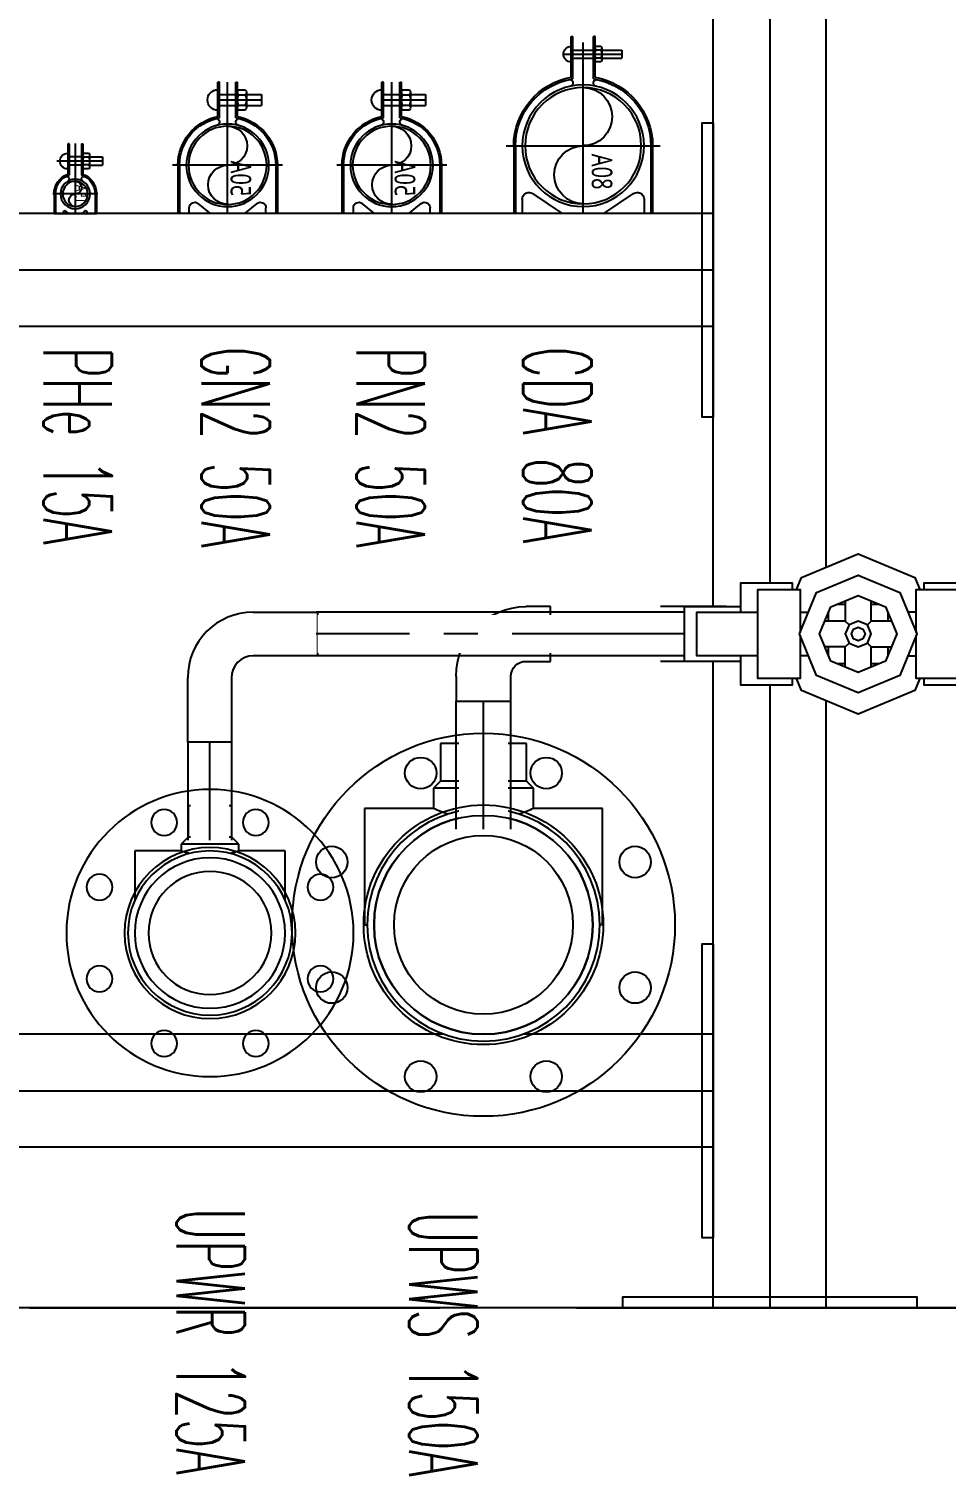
# Model space of a CAD drawing. Extents: x -3080 to 28500, y -1326 to 31609.
# Drawn here: x 14045 to 14112, y 26308.6 to 26414.3 of the extents above; entities that cross this region are included whole.
import ezdxf
from ezdxf.enums import TextEntityAlignment as Align
from ezdxf.xclip import XClip

# ---------------------------------------------------------------- set-up
doc = ezdxf.new("R2010")
doc.units = 0
doc.header["$LTSCALE"] = 100
doc.header["$XCLIPFRAME"] = 2
for name, pattern in [('188K-SM-07-F10-MECH-CR PIPE-Y2257103$0$18P6-SM-08-FNN-120-A(X)-20211124$0$CENTER', [2, 1.25, -0.25, 0.25, -0.25]), ('188K-SM-07-F10-MECH-CR PIPE-Y2257103$0$AP7P1-SM-08-FNN-120-A(12.5)-SMP$0$18P6-SM-08-FNN-120-A(X)-20211124$0$F18P1-SM-08-FNN-160-A(6)-HPM-F30-20181031-JEN$0$phl_thick', [0]), ('188K-SM-07-F10-MECH-CR PIPE-Y2257103$0$CENTER', [2, 1.25, -0.25, 0.25, -0.25]), ('188K-SM-07-F10-MECH-CR PIPE-Y2257103$0$X-S-FAB_SL ALL$0$HIDDEN', [0.4, 0.3, -0.1])]:
    doc.linetypes.add(name, pattern=pattern)
for name, color, linetype in [('0-xref', 8, 'Continuous'), ('188K-SM-07-F10-MECH-CR PIPE-Y2257103$0$0-AP7P1-SM-08-BG_CDA', 6, 'Continuous'), ('188K-SM-07-F10-MECH-CR PIPE-Y2257103$0$0-BG', 6, 'Continuous'), ('188K-SM-07-F10-MECH-CR PIPE-Y2257103$0$18P6-SM-08-FNN-120-A(X)-20211124$0$0-和淞-G-BG_PN2', 116, 'Continuous'), ('188K-SM-07-F10-MECH-CR PIPE-Y2257103$0$18P6-SM-08-FNN-120-A(X)-20211124$0$GT_10', 7, 'Continuous'), ('188K-SM-07-F10-MECH-CR PIPE-Y2257103$0$18P6-SM-08-FNN-120-A(X)-20211124$0$UPW_PP-HP', 2, 'Continuous'), ('188K-SM-07-F10-MECH-CR PIPE-Y2257103$0$18P6-SM-08-FNN-120-A(X)-20211124$0$UPW_PVDF', 7, 'Continuous'), ('188K-SM-07-F10-MECH-CR PIPE-Y2257103$0$18P6-SM-08-FNN-120-A(X)-20211124$0$遮蔽', 1, 'Continuous'), ('188K-SM-07-F10-MECH-CR PIPE-Y2257103$0$AP7P1-SM-08-FNN-120-A(12.5)-SMP$0$18P6-SM-08-FNN-120-A(X)-20211124$0$0-和淞-G-BG_GN2', 5, 'Continuous'), ('188K-SM-07-F10-MECH-CR PIPE-Y2257103$0$AP7P1-SM-08-FNN-120-A(12.5)-SMP$0$18P6-SM-08-FNN-120-A(X)-20211124$0$UPW_PP-HP', 2, 'Continuous'), ('188K-SM-07-F10-MECH-CR PIPE-Y2257103$0$AP7P1-SM-08-FNN-120-A(12.5)-SMP$0$18P6-SM-08-FNN-120-A(X)-20211124$0$UPW_PVDF', 7, 'Continuous'), ('188K-SM-07-F10-MECH-CR PIPE-Y2257103$0$H-TXT', 7, 'Continuous'), ('188K-SM-07-F10-MECH-CR PIPE-Y2257103$0$SH-LINE-130', 2, 'Continuous'), ('188K-SM-07-F10-MECH-CR PIPE-Y2257103$0$X-S-FAB_SL ALL$0$HID', 5, '188K-SM-07-F10-MECH-CR PIPE-Y2257103$0$X-S-FAB_SL ALL$0$HIDDEN')]:
    doc.layers.add(name, color=color, linetype=linetype)
doc.layers.add('188K-SM-07-F10-MECH-CR PIPE-Y2257103$0$18P6-SM-08-FNN-120-A(X)-20211124$0$WIPEOUT', color=8, linetype='Continuous', lineweight=0)
doc.styles.add('188K-SM-07-F10-MECH-CR PIPE-Y2257103$0$18P6-SM-08-FNN-120-A(X)-20211124$0$Standard', font='simplex.shx', dxfattribs={"width": 0.8, "bigfont": 'chineset.shx'})
doc.styles.add('188K-SM-07-F10-MECH-CR PIPE-Y2257103$0$AP6A-SM-08-FNN-300-A(18)-BAY$0$15P6-SM-08-FNN-100-A(D)-UIS-TCM$0$SM-08-FNN-300-0_WWT(8)$0$SIMPLEX', font='SIMPLEX.shx', dxfattribs={"width": 0.7})
doc.styles.add('188K-SM-07-F10-MECH-CR PIPE-Y2257103$0$Standard', font='', dxfattribs={"width": 0.8})
doc.styles.get('188K-SM-07-F10-MECH-CR PIPE-Y2257103$0$Standard').set_extended_font_data('Microsoft JhengHei')

# ---------------------------------------------------------------- blocks, each defined once
blk = doc.blocks.new('188K-SM-07-F10-MECH-CR PIPE-Y2257103$0$X-S-FAB_SL ALL')
at = {"layer": '188K-SM-07-F10-MECH-CR PIPE-Y2257103$0$X-S-FAB_SL ALL$0$HID'}
blk.add_line((-2628.521, -73013.977), (19076.479, -73013.977), dxfattribs=at)
blk = doc.blocks.new('*U1594')
blk.add_wipeout([(58.8, 12.1), (55, 24), (55, 60), (21, 60), (21, 65), (16, 70), (16, 93), (-16, 93), (-16, 70), (-21, 65), (-21, 60), (-55, 60), (-55, 24), (-58.8, 12.1), (-60, -0.4), (-58.6, -12.8), (-54.7, -24.6), (-48.4, -35.4), (-40, -44.7), (-29.9, -52), (-18.5, -57.1), (-6.2, -59.7), (6.2, -59.7), (18.5, -57.1), (29.9, -52), (40, -44.7), (48.4, -35.4), (54.7, -24.6), (58.6, -12.8), (60, -0.4)]).dxf.layer = '188K-SM-07-F10-MECH-CR PIPE-Y2257103$0$18P6-SM-08-FNN-120-A(X)-20211124$0$遮蔽'
at = {"color": 0}
for p, q in [((-16, 70), (-16, 93)), ((-16, 93), (16, 93)), ((16, 93), (16, 70)), ((-21, 65), (-16, 70)), ((-21, 65), (21, 65)), ((-21, 60), (-21, 65)), ((-16, 70), (16, 70)), ((16, 70), (21, 65)), ((21, 65), (21, 60)), ((-55, 24), (-55, 60)), ((-55, 60), (-21, 60)), ((21, 60), (55, 60)), ((55, 60), (55, 24))]:
    blk.add_line(p, q, dxfattribs=at)
for radius in [60, 55]:
    blk.add_circle((0, 0), radius, dxfattribs=at)
for start, end in [(249.5127, 255.5521), (284.4479, 290.4873)]:
    blk.add_arc((0, 116.2), 60, start, end, dxfattribs=at)
blk = doc.blocks.new('*U229')
blk.add_wipeout([(79, -16), (32, -16), (24, -18.1), (18.2, -24), (16, -32), (16, -79), (-16, -79), (-16, -32), (-13.6, -17), (-6.8, -3.8), (3.7, 6.8), (17.1, 13.6), (32, 16), (79, 16)]).dxf.layer = '188K-SM-07-F10-MECH-CR PIPE-Y2257103$0$18P6-SM-08-FNN-120-A(X)-20211124$0$遮蔽'
at = {"color": 0}
for p, q in [((32, 16), (79, 16)), ((79, 16), (79, -16)), ((79, -16), (32, -16)), ((-16, -79), (-16, -32)), ((16, -32), (16, -79)), ((16, -79), (-16, -79))]:
    blk.add_line(p, q, dxfattribs=at)
blk.add_arc((32, -32), 48, 90, 180, dxfattribs=at)
blk.add_arc((32, -32), 16, 90, 180)
blk = doc.blocks.new('*U230')
blk.add_wipeout([(79, 16), (0, 16), (-6.1, 14.8), (-11.3, 11.3), (-14.8, 6.1), (-16, 0), (-14.8, -6.1), (-11.3, -11.3), (-6.1, -14.8), (0, -16), (79, -16)]).dxf.layer = '188K-SM-07-F10-MECH-CR PIPE-Y2257103$0$18P6-SM-08-FNN-120-A(X)-20211124$0$遮蔽'
at = {"color": 0}
for p, q in [((0, 16), (79, 16)), ((79, 16), (79, -16)), ((79, -16), (0, -16))]:
    blk.add_line(p, q, dxfattribs=at)
blk.add_arc((0, 0), 16, 90, 270, dxfattribs=at)
blk = doc.blocks.new('*U255')
at = {"color": 0}
for p, q in [((139, 16), (210.6, 16)), ((139, -16), (210.6, -16))]:
    blk.add_line(p, q, dxfattribs=at)
at = {"layer": 'DefPoints', "style": '188K-SM-07-F10-MECH-CR PIPE-Y2257103$0$18P6-SM-08-FNN-120-A(X)-20211124$0$Standard', "width": 0.6}
blk.add_attdef('SIZE', (3.4, 3), '', height=7.2, dxfattribs=at)
at = {"linetype": 'ByBlock', "lineweight": -2}
blk.add_wipeout([(209.6, 14), (140, 14), (140, -14), (209.6, -14)], dxfattribs=at).dxf.layer = '188K-SM-07-F10-MECH-CR PIPE-Y2257103$0$18P6-SM-08-FNN-120-A(X)-20211124$0$WIPEOUT'
at = {"color": 4, "linetype": '188K-SM-07-F10-MECH-CR PIPE-Y2257103$0$18P6-SM-08-FNN-120-A(X)-20211124$0$CENTER'}
blk.add_line((139, 0), (210.6, 0), dxfattribs=at)
blk = doc.blocks.new('*U1593')
blk.add_wipeout([(-79.9, -29.1), (-83.7, -14.8), (-85, 0), (-87, 0), (-87, 85), (-36.5, 85), (-36.5, 100), (-31.5, 105), (-31.5, 132.5), (31.5, 132.5), (31.5, 105), (36.5, 100), (36.5, 85), (87, 85), (87, 0), (85, 0), (83.7, -14.8), (79.9, -29.1), (73.6, -42.5), (65.1, -54.6), (54.6, -65.1), (42.5, -73.6), (29.1, -79.9), (14.8, -83.7), (0, -85), (-14.8, -83.7), (-29.1, -79.9), (-42.5, -73.6), (-54.6, -65.1), (-65.1, -54.6), (-73.6, -42.5)]).dxf.layer = '188K-SM-07-F10-MECH-CR PIPE-Y2257103$0$18P6-SM-08-FNN-120-A(X)-20211124$0$遮蔽'
at = {"color": 0}
for p, q in [((-31.5, 132.5), (31.5, 132.5)), ((-31.5, 105), (-31.5, 132.5)), ((31.5, 132.5), (31.5, 105)), ((-36.5, 100), (-31.5, 105)), ((-36.5, 85), (-36.5, 100)), ((-36.5, 100), (36.5, 100)), ((-31.5, 105), (31.5, 105)), ((31.5, 105), (36.5, 100)), ((36.5, 100), (36.5, 85)), ((-87, 85), (-36.5, 85)), ((-87, 0), (-87, 85)), ((36.5, 85), (87, 85)), ((87, 85), (87, 0)), ((-87, 0), (-85, 0)), ((87, 0), (85, 0))]:
    blk.add_line(p, q, dxfattribs=at)
for radius in [85, 80]:
    blk.add_circle((0, 0), radius, dxfattribs=at)
for start, end in [(244.5698, 252.0925), (287.9075, 295.4302)]:
    blk.add_arc((0, 161.8), 85, start, end, dxfattribs=at)
blk = doc.blocks.new('*U256')
at = {"color": 0}
for p, q in [((142.5, 20), (236.1, 20)), ((142.5, -20), (236.1, -20))]:
    blk.add_line(p, q, dxfattribs=at)
at = {"layer": 'DefPoints', "style": '188K-SM-07-F10-MECH-CR PIPE-Y2257103$0$18P6-SM-08-FNN-120-A(X)-20211124$0$Standard', "width": 0.6}
blk.add_attdef('SIZE', (3.6, 3), '', height=9.6, dxfattribs=at)
at = {"linetype": 'ByBlock', "lineweight": -2}
blk.add_wipeout([(235.1, 18), (143.5, 18), (143.5, -18), (235.1, -18)], dxfattribs=at).dxf.layer = '188K-SM-07-F10-MECH-CR PIPE-Y2257103$0$18P6-SM-08-FNN-120-A(X)-20211124$0$WIPEOUT'
at = {"color": 4, "linetype": '188K-SM-07-F10-MECH-CR PIPE-Y2257103$0$18P6-SM-08-FNN-120-A(X)-20211124$0$CENTER'}
blk.add_line((142.5, 0), (236.1, 0), dxfattribs=at)
blk = doc.blocks.new('*U254')
at = {"color": 0}
for p, q in [((203.9, 20), (251.9, 20)), ((203.9, -20), (251.9, -20))]:
    blk.add_line(p, q, dxfattribs=at)
at = {"layer": 'DefPoints', "style": '188K-SM-07-F10-MECH-CR PIPE-Y2257103$0$18P6-SM-08-FNN-120-A(X)-20211124$0$Standard', "width": 0.6}
blk.add_attdef('SIZE', (3.6, 3), '', height=9.6, dxfattribs=at)
at = {"linetype": 'ByBlock', "lineweight": -2}
blk.add_wipeout([(250.9, 18), (204.9, 18), (204.9, -18), (250.9, -18)], dxfattribs=at).dxf.layer = '188K-SM-07-F10-MECH-CR PIPE-Y2257103$0$18P6-SM-08-FNN-120-A(X)-20211124$0$WIPEOUT'
at = {"color": 4, "linetype": '188K-SM-07-F10-MECH-CR PIPE-Y2257103$0$18P6-SM-08-FNN-120-A(X)-20211124$0$CENTER'}
blk.add_line((203.9, 0), (251.9, 0), dxfattribs=at)
blk = doc.blocks.new('*U1610')
at = {"color": 0}
for p, q in [((-16.3, 16), (251.9, 16)), ((-16.3, -16), (251.9, -16))]:
    blk.add_line(p, q, dxfattribs=at)
at = {"linetype": 'ByBlock', "lineweight": -2}
blk.add_wipeout([(250.9, 14), (-15.3, 14), (-15.3, -14), (250.9, -14)], dxfattribs=at).dxf.layer = '188K-SM-07-F10-MECH-CR PIPE-Y2257103$0$18P6-SM-08-FNN-120-A(X)-20211124$0$WIPEOUT'
at = {"color": 4, "linetype": '188K-SM-07-F10-MECH-CR PIPE-Y2257103$0$18P6-SM-08-FNN-120-A(X)-20211124$0$CENTER'}
blk.add_line((-16.3, 0), (251.9, 0), dxfattribs=at)
at = {"layer": 'DefPoints', "style": '188K-SM-07-F10-MECH-CR PIPE-Y2257103$0$18P6-SM-08-FNN-120-A(X)-20211124$0$Standard', "width": 0.6}
blk.add_attdef('SIZE', (3.4, 3), '', height=7.2, dxfattribs=at)
blk = doc.blocks.new('*U231')
blk.add_wipeout([(20, -49), (-20, -49), (-20, -31), (-19.5, -23.7), (-17.9, -16.6), (-15.4, -9.8), (-11.9, -3.4), (-7.5, 2.4), (-2.4, 7.5), (3.4, 11.9), (9.8, 15.4), (16.6, 17.9), (23.7, 19.5), (31, 20), (49, 20), (49, -20), (31, -20), (27.6, -20.5), (24.5, -22.1), (22.1, -24.5), (20.5, -27.6), (20, -31)]).dxf.layer = '188K-SM-07-F10-MECH-CR PIPE-Y2257103$0$18P6-SM-08-FNN-120-A(X)-20211124$0$遮蔽'
at = {"color": 0}
for p, q in [((31, 20), (49, 20)), ((49, 20), (49, -20)), ((49, -20), (31, -20)), ((-20, -49), (-20, -31)), ((20, -31), (20, -49)), ((20, -49), (-20, -49))]:
    blk.add_line(p, q, dxfattribs=at)
for radius in [51, 11]:
    blk.add_arc((31, -31), radius, 90, 180, dxfattribs=at)
blk = doc.blocks.new('*U232')
blk.add_wipeout([(127, 20), (85.75, 20), (85.75, 37.5), (48.25, 37.5), (48.25, 24.7462), (41.366, 41.366), (0, 58.5), (-41.366, 41.366), (-48.25, 24.7462), (-48.25, 37.5), (-85.7498, 37.5), (-85.7498, 20), (-126.9998, 20), (-126.9998, -20), (-85.7498, -20), (-85.7498, -37.5), (-48.25, -37.5), (-48.25, -24.7462), (-41.366, -41.366), (0, -58.5), (41.366, -41.366), (48.25, -24.7462), (48.25, -37.5), (85.75, -37.5), (85.75, -20), (127, -20)]).dxf.layer = '188K-SM-07-F10-MECH-CR PIPE-Y2257103$0$18P6-SM-08-FNN-120-A(X)-20211124$0$遮蔽'
at = {"layer": '188K-SM-07-F10-MECH-CR PIPE-Y2257103$0$18P6-SM-08-FNN-120-A(X)-20211124$0$GT_10', "flags": 128}
for points in [[(41.366, 41.366), (0, 58.5), (-41.366, 41.366), (-58.5, 0), (-41.366, -41.366), (0, -58.5), (41.366, -41.366), (58.5, 0), (41.366, 41.366)], [(-48.25, 24.746), (-48.25, 37.5), (-85.7498, 37.5), (-85.7498, -37.5), (-48.25, -37.5), (-48.25, -24.746)], [(24.82, 24.819), (0, 35.1), (-24.819, 24.819), (-35.1, 0), (-24.819, -24.819), (0, -35.1), (24.82, -24.819), (35.1, 0), (24.82, 24.819)], [(48.25, -24.746), (48.25, -37.5), (85.75, -37.5), (85.75, 37.5), (48.25, 37.5), (48.25, 24.746)], [(-30.254, 11.7), (-11.7, 11.7), (-11.7, 30.254)], [(-26.25, 21.366), (-26.25, 11.7)], [(-11.7, 26.25), (-21.366, 26.25)], [(11.7, 30.254), (11.7, 11.7), (30.254, 11.7)], [(21.366, 26.25), (11.7, 26.25)], [(26.25, 11.7), (26.25, 21.366)], [(-85.7498, -20), (-126.9998, -20), (-126.9998, 20), (-85.7498, 20)], [(-11.7, 11.7), (-8.273, 8.273)], [(-8.273, 8.273), (0, 11.7), (8.273, 8.273), (11.7, 0), (8.273, -8.273), (0, -11.7), (-8.273, -8.273), (-11.7, 0), (-8.273, 8.273)], [(8.273, 8.273), (11.7, 11.7)], [(85.75, -20), (127, -20), (127, 20), (85.75, 20)], [(-3.535, -3.536), (0, -5), (3.536, -3.536), (5, 0), (3.536, 3.535), (0, 5), (-3.535, 3.535), (-5, 0), (-3.535, -3.536)], [(-8.273, -8.273), (-11.7, -11.7)], [(11.7, -11.7), (8.273, -8.273)], [(-11.7, -30.254), (-11.7, -11.7), (-30.254, -11.7)], [(-26.25, -11.7), (-26.25, -21.366)], [(11.7, -30.254), (11.7, -11.7), (30.254, -11.7)], [(26.25, -21.366), (26.25, -11.7)], [(-21.366, -26.25), (-11.7, -26.25)], [(11.7, -26.25), (21.366, -26.25)]]:
    blk.add_lwpolyline(points, dxfattribs=at)
blk = doc.blocks.new('*U233')
blk.add_wipeout([(-42.5, -1.2), (-30.4, -30.4), (0, -43), (30.4, -30.4), (42.5, -1.2), (42.5, -32.5), (73.5, -32.5), (73.5, -16), (118, -16), (118, 16), (73.5, 16), (73.5, 32.5), (42.5, 32.5), (42.5, 1.2), (30.4, 30.4), (0, 43), (-30.4, 30.4), (-42.5, 1.2), (-42.5, 32.5), (-73.5, 32.5), (-73.5, 16), (-118, 16), (-118, -16), (-73.5, -16), (-73.5, -32.5), (-42.5, -32.5)]).dxf.layer = '188K-SM-07-F10-MECH-CR PIPE-Y2257103$0$18P6-SM-08-FNN-120-A(X)-20211124$0$遮蔽'
blk.add_lwpolyline([(43, 0), (30.4, 30.4), (0, 43), (-30.4, 30.4), (-43, 0), (-30.4, -30.4), (0, -43), (30.4, -30.4)], close=True)
at = {"layer": '188K-SM-07-F10-MECH-CR PIPE-Y2257103$0$18P6-SM-08-FNN-120-A(X)-20211124$0$GT_10', "flags": 128}
for points in [[(-42.5, 1.2), (-42.5, 32.5), (-73.5, 32.5), (-73.5, -32.5), (-42.5, -32.5), (-42.5, -1.2)], [(42.5, -1.2), (42.5, -32.5), (73.5, -32.5), (73.5, 32.5), (42.5, 32.5), (42.5, 1.2)], [(19.9, 19.9), (0, 28.2), (-19.9, 19.9), (-28.2, 0), (-19.9, -19.9), (0, -28.2), (19.9, -19.9), (28.2, 0), (19.9, 19.9)], [(-24.3, 9.4), (-9.4, 9.4), (-9.4, 24.3)], [(-9.4, 21.7), (-15.7, 21.7)], [(9.4, 24.3), (9.4, 9.4), (24.3, 9.4)], [(15.7, 21.7), (9.4, 21.7)], [(-21.7, 15.7), (-21.7, 9.4)], [(21.7, 9.4), (21.7, 15.7)], [(-9.4, 9.4), (-6.7, 6.6)], [(-6.7, 6.6), (0, 9.4), (6.6, 6.6), (9.4, 0), (6.6, -6.7), (0, -9.4), (-6.7, -6.7), (-9.4, 0), (-6.7, 6.6)], [(-3.5, -3.5), (0, -5), (3.5, -3.5), (5, 0), (3.5, 3.5), (0, 5), (-3.5, 3.5), (-5, 0), (-3.5, -3.5)], [(6.6, 6.6), (9.4, 9.4)], [(-9.4, -24.3), (-9.4, -9.4), (-24.3, -9.4)], [(-21.7, -9.4), (-21.7, -15.7)], [(-6.7, -6.7), (-9.4, -9.4)], [(9.4, -9.4), (6.6, -6.7)], [(9.4, -24.3), (9.4, -9.4), (24.3, -9.4)], [(21.7, -15.7), (21.7, -9.4)], [(-15.7, -21.7), (-9.4, -21.7)], [(9.4, -21.7), (15.7, -21.7)]]:
    blk.add_lwpolyline(points, dxfattribs=at)
at = {"layer": '188K-SM-07-F10-MECH-CR PIPE-Y2257103$0$18P6-SM-08-FNN-120-A(X)-20211124$0$GT_10'}
for points in [[(-73.5, -16), (-118, -16), (-118, 16), (-73.5, 16)], [(-42.5, 16), (-36.4, 16)], [(42.5, 16), (36.4, 16)], [(73.5, -16), (118, -16), (118, 16), (73.5, 16)], [(-36.4, -16), (-42.5, -16)], [(36.4, -16), (42.5, -16)]]:
    blk.add_lwpolyline(points, dxfattribs=at)
blk = doc.blocks.new('*U1540')
for centre, radius in [((0, 0), 140), ((-45.9, 110.9), 11.5), ((45.9, 110.9), 11.5), ((-110.9, 45.9), 11.5), ((110.9, 45.9), 11.5), ((-110.9, -45.9), 11.5), ((110.9, -45.9), 11.5), ((-45.9, -110.9), 11.5), ((45.9, -110.9), 11.5)]:
    blk.add_circle(centre, radius)
at = {"linetype": '188K-SM-07-F10-MECH-CR PIPE-Y2257103$0$AP7P1-SM-08-FNN-120-A(12.5)-SMP$0$18P6-SM-08-FNN-120-A(X)-20211124$0$F18P1-SM-08-FNN-160-A(6)-HPM-F30-20181031-JEN$0$phl_thick'}
for radius in [87.6, 80, 65.4]:
    blk.add_circle((0, 0), radius, dxfattribs=at)
blk = doc.blocks.new('*U261')
for centre, radius in [((0, 0), 105), ((-33.5, 80.8), 9.5), ((33.5, 80.8), 9.5), ((-80.8, 33.5), 9.5), ((80.8, 33.5), 9.5), ((-80.8, -33.5), 9.5), ((80.8, -33.5), 9.5), ((-33.5, -80.8), 9.5), ((33.5, -80.8), 9.5)]:
    blk.add_circle(centre, radius)
at = {"linetype": '188K-SM-07-F10-MECH-CR PIPE-Y2257103$0$AP7P1-SM-08-FNN-120-A(12.5)-SMP$0$18P6-SM-08-FNN-120-A(X)-20211124$0$F18P1-SM-08-FNN-160-A(6)-HPM-F30-20181031-JEN$0$phl_thick'}
for radius in [62.5, 55, 45]:
    blk.add_circle((0, 0), radius, dxfattribs=at)
blk = doc.blocks.new('188K-SM-07-F10-MECH-CR PIPE-Y2257103$0$SEC-P-Clamp-80A')
at = {"color": 0, "linetype": 'ByBlock'}
for p, q in [((-8.7, 99.5), (-8.7, 129.5)), ((-8.7, 129.5), (-7.5, 129.5)), ((-7.5, 98.5), (-7.5, 129.5)), ((7.5, 98.5), (7.5, 129.5)), ((8.7, 129.5), (7.5, 129.5)), ((8.7, 99.5), (8.7, 129.5)), ((-13.7, 119.5), (-28.3, 119.5)), ((-28.3, 119.5), (-28.3, 113.5)), ((-13.7, 120.9), (-13.7, 112.2)), ((-9.5, 122.3), (-12.9, 122.3)), ((-12.9, 119.4), (-9.5, 119.4)), ((-8.7, 112.2), (-8.7, 120.9)), ((7.5, 119.5), (-7.5, 119.5)), ((-13.7, 113.5), (-28.3, 113.5)), ((-12.9, 113.6), (-9.5, 113.6)), ((-12.9, 110.8), (-9.5, 110.8)), ((7.5, 113.5), (-7.5, 113.5)), ((-50.8, 49.5), (-50.8, 0)), ((-49.5, 49.5), (-49.5, 0)), ((49.5, 49.5), (49.5, 0)), ((50.8, 49.5), (50.8, 0)), ((-15.2, 0), (-36.8, 14.6)), ((15.2, 0), (36.8, 14.6)), ((-50.8, 0), (50.8, 0)), ((-44.5, 10.4), (-44.5, 0)), ((44.5, 10.4), (44.5, 0))]:
    blk.add_line(p, q, dxfattribs=at)
at = {"color": 1, "linetype": '188K-SM-07-F10-MECH-CR PIPE-Y2257103$0$CENTER'}
for p, q in [((0, 0), (0, 129.1)), ((14.5, 116.5), (-28.3, 116.5)), ((56.3, 49.5), (-56.3, 49.5))]:
    blk.add_line(p, q, dxfattribs=at)
at = {"color": 0, "linetype": 'ByBlock'}
for radius in [44.5, 42.5]:
    blk.add_circle((0, 49.5), radius, dxfattribs=at)
for centre, radius, start, end in [((-12, 120.9), 1.7, 122.0046, 237.9954), ((-8.1, 116.5), 5.61, 149.0209, 210.9791), ((-10.4, 120.9), 1.7, 302.0046, 57.9954), ((-14.3, 116.5), 5.61, 329.0209, 30.9791), ((8.7, 116.5), 5.77, 270, 90), ((-12, 112.2), 1.7, 122.0046, 237.9954), ((-10.4, 112.2), 1.7, 302.0046, 57.9954), ((0, 49.5), 50.8, 99.8709, 180), ((0, 49.5), 49.5, 98.7059, 180), ((-10, 95.4), 2.5, 284.2411, 104.2411), ((0, 49.5), 49.5, 0, 81.2941), ((10, 95.4), 2.5, 75.7589, 255.7589), ((0, 49.5), 50.8, 0, 80.1291), ((-39.5, 10.4), 5, 55.9469, 180), ((39.5, 10.4), 5, 0, 124.0531)]:
    blk.add_arc(centre, radius, start, end, dxfattribs=at)
for centre, start, end in [((0, 70.8), 90, 270), ((0, 28.3), 270, 90)]:
    blk.add_arc(centre, 21.2, start, end)
at = {"color": 2, "linetype": 'ByBlock', "style": '188K-SM-07-F10-MECH-CR PIPE-Y2257103$0$Standard', "width": 0.75}
blk.add_text('80A', height=15, rotation=90, dxfattribs=at).set_placement((-13.8, 30.6), align=Align.MIDDLE)
blk = doc.blocks.new('*U1538')
at = {"color": 0}
blk.add_blockref('188K-SM-07-F10-MECH-CR PIPE-Y2257103$0$SEC-P-Clamp-80A', (0, 0), dxfattribs=at)
blk = doc.blocks.new('188K-SM-07-F10-MECH-CR PIPE-Y2257103$0$SEC-P-Clamp-50A')
at = {"color": 0, "linetype": 'ByBlock'}
for p, q in [((-7.2, 71), (-7.2, 96)), ((-6, 96), (-7.2, 96)), ((-6, 70), (-6, 96)), ((6, 70), (6, 96)), ((6, 96), (7.2, 96)), ((7.2, 71), (7.2, 96)), ((-13.7, 87), (-24.8, 87)), ((-24.8, 87), (-24.8, 79)), ((-13.7, 88.6), (-13.7, 77.4)), ((-8, 90.5), (-12.9, 90.5)), ((-8, 86.7), (-12.9, 86.7)), ((-7.2, 77.4), (-7.2, 88.6)), ((6, 87), (-6, 87)), ((-13.7, 79), (-24.8, 79)), ((-8, 79.2), (-12.9, 79.2)), ((-12.9, 75.5), (-8, 75.5)), ((6, 79), (-6, 79)), ((-36.5, 35.2), (-36.5, 0)), ((-35.2, 35.2), (-35.2, 0)), ((35.2, 35.2), (35.2, 0)), ((36.5, 35.2), (36.5, 0)), ((-36.5, 0), (36.5, 0)), ((-28, 0), (-28, 4.2)), ((-12.5, 0), (-21.5, 7.3)), ((12.5, 0), (21.5, 7.3)), ((28, 0), (28, 4.2))]:
    blk.add_line(p, q, dxfattribs=at)
at = {"color": 1, "linetype": '188K-SM-07-F10-MECH-CR PIPE-Y2257103$0$CENTER'}
for p, q in [((0, 0), (0, 95.9)), ((7.2, 83), (-24.8, 83)), ((-40.2, 35.2), (40.2, 35.2))]:
    blk.add_line(p, q, dxfattribs=at)
at = {"color": 0, "linetype": 'ByBlock'}
for radius in [30.2, 28.6]:
    blk.add_circle((0, 35.2), radius, dxfattribs=at)
for centre, radius, start, end in [((-11.1, 88.6), 2.6, 133.818, 226.182), ((-4.5, 83), 9.2, 155.9322, 204.0678), ((-9.8, 88.6), 2.6, 313.818, 46.182), ((-16.4, 83), 9.2, 335.9322, 24.0678), ((7.2, 83), 7.51, 270, 90), ((-11.1, 77.4), 2.6, 133.818, 226.182), ((-9.8, 77.4), 2.6, 313.818, 46.182), ((0, 35.2), 36.4, 101.3926, 180), ((0, 35.2), 35.2, 99.8002, 180), ((0, 49.5), 14.3, 90, 270), ((-8.5, 66.9), 2.51, 279.2496, 105.0462), ((0, 35.2), 35.2, 0, 80.1998), ((8.5, 66.9), 2.51, 74.9538, 260.7504), ((0, 35.2), 36.4, 0, 78.6074), ((0, 21), 14.3, 270, 90), ((-24, 4.2), 4, 50.95, 180), ((24, 4.2), 4, 0, 129.05)]:
    blk.add_arc(centre, radius, start, end, dxfattribs=at)
at = {"color": 2, "linetype": 'ByBlock', "style": '188K-SM-07-F10-MECH-CR PIPE-Y2257103$0$Standard', "width": 0.75}
blk.add_text('50A', height=15, rotation=90, dxfattribs=at).set_placement((-9.7, 25.6), align=Align.MIDDLE)
blk = doc.blocks.new('*U259')
at = {"color": 0}
blk.add_blockref('188K-SM-07-F10-MECH-CR PIPE-Y2257103$0$SEC-P-Clamp-50A', (0, 0), dxfattribs=at)
blk = doc.blocks.new('188K-SM-07-F10-MECH-CR PIPE-Y2257103$0$SEC-P-Clamp-15A')
at = {"color": 0, "linetype": 'ByBlock'}
for p, q in [((-10.5, 42.7), (-10.5, 34)), ((-6.3, 44.1), (-9.7, 44.1)), ((-5.5, 50.8), (-5.5, 28.8)), ((-4.5, 50.8), (-5.5, 50.8)), ((-4.5, 50.8), (-4.5, 28.1)), ((4.5, 50.8), (4.5, 28.1)), ((4.5, 50.8), (5.5, 50.8)), ((5.5, 50.8), (5.5, 28.8)), ((-10.5, 41.3), (-19.9, 41.3)), ((-19.9, 41.3), (-19.9, 35.3)), ((-10.5, 35.3), (-19.9, 35.3)), ((-9.7, 41.2), (-6.3, 41.2)), ((-9.7, 35.5), (-6.3, 35.5)), ((-9.7, 32.6), (-6.3, 32.6)), ((-4.5, 41.3), (4.5, 41.3)), ((-4.5, 35.3), (4.5, 35.3)), ((-15.5, 14.3), (-15.5, 0)), ((-14.5, 14.3), (-14.5, 0)), ((14.5, 14.3), (14.5, 0)), ((15.5, 14.3), (15.5, 0)), ((15.5, 0), (-15.5, 0)), ((-8.5, 1.1), (-8.5, 0)), ((-5, 0), (-6.8, 1.8)), ((5, 0), (6.8, 1.8)), ((8.5, 1.1), (8.5, 0))]:
    blk.add_line(p, q, dxfattribs=at)
at = {"color": 1, "linetype": 'ByBlock'}
for p, q in [((0, 51.1), (0, 0)), ((-19.9, 38.3), (13.4, 38.3)), ((-16.4, 14.3), (16.4, 14.3))]:
    blk.add_line(p, q, dxfattribs=at)
at = {"color": 0, "linetype": 'ByBlock'}
for radius in [10.8, 9.2]:
    blk.add_circle((0, 14.3), radius, dxfattribs=at)
for centre, radius, start, end in [((-8.8, 42.7), 1.7, 122.0046, 237.9954), ((-7.2, 42.7), 1.7, 302.0046, 57.9954), ((5.5, 38.3), 5.77, 270, 90), ((-4.9, 38.3), 5.61, 149.0209, 210.9791), ((-8.8, 34), 1.7, 122.0046, 237.9954), ((-11.1, 38.3), 5.61, 329.0209, 30.9791), ((-7.2, 34), 1.7, 302.0046, 57.9954), ((0, 14.3), 15.5, 110.7836, 180), ((0, 14.3), 14.5, 108.08, 180), ((-6.3, 25.3), 1.83, 299.9346, 119.9352), ((0, 18.9), 4.6, 90, 270), ((0, 14.3), 14.5, 0, 71.92), ((6.3, 25.3), 1.83, 60.0648, 240.0654), ((0, 14.3), 15.5, 0, 69.2164), ((0, 9.7), 4.6, 270, 90), ((-7.5, 1.1), 1, 45, 180), ((7.5, 1.1), 1, 0, 135)]:
    blk.add_arc(centre, radius, start, end, dxfattribs=at)
at = {"color": 2, "linetype": 'ByBlock', "style": '188K-SM-07-F10-MECH-CR PIPE-Y2257103$0$Standard', "width": 0.75}
blk.add_text('15A', height=8, rotation=90, dxfattribs=at).set_placement((-4, 14.1), align=Align.MIDDLE)
blk = doc.blocks.new('*U252')
at = {"color": 0}
blk.add_blockref('188K-SM-07-F10-MECH-CR PIPE-Y2257103$0$SEC-P-Clamp-15A', (0, 0), dxfattribs=at)
blk = doc.blocks.new('188K-SM-07-F10-MECH-CR PIPE-Y2257103$0$RDA')
at = {"layer": '188K-SM-07-F10-MECH-CR PIPE-Y2257103$0$SH-LINE-130', "ltscale": 0.1}
for points in [[(12404.24, -73013.98), (12404.24, -72789.78), (12408.37, -72789.78), (12408.37, -73013.98)], [(12412.5, -73013.98), (12412.5, -72789.78), (12408.37, -72789.78), (12408.37, -73013.98)], [(12404.24, -72927.36), (12404.24, -72948.86), (12403.44, -72948.86), (12403.44, -72927.36)], [(12404.24, -72933.98), (12285.04, -72933.98), (12285.04, -72938.11), (12404.24, -72938.11)], [(12404.24, -72942.24), (12285.04, -72942.24), (12285.04, -72938.11), (12404.24, -72938.11)], [(12404.24, -72987.36), (12404.24, -73008.86), (12403.44, -73008.86), (12403.44, -72987.36)], [(12404.24, -72993.98), (12285.04, -72993.98), (12285.04, -72998.11), (12404.24, -72998.11)], [(12404.24, -73002.24), (12285.04, -73002.24), (12285.04, -72998.11), (12404.24, -72998.11)], [(12419.12, -73013.98), (12397.62, -73013.98), (12397.62, -73013.18), (12419.12, -73013.18)]]:
    blk.add_lwpolyline(points, close=True, dxfattribs=at)
at = {"color": 0, "xscale": -0.1000000000000003, "yscale": 0.1000000000000003, "zscale": 0.1, "rotation": 90}
blk.add_blockref('*U231', (12387.44, -72964.72), dxfattribs=at)
at = {"layer": '188K-SM-07-F10-MECH-CR PIPE-Y2257103$0$0-AP7P1-SM-08-BG_CDA', "xscale": -0.1, "yscale": 0.1, "zscale": 0.1}
blk.add_blockref('*U1538', (12394.73, -72933.98), dxfattribs=at)
at = {"layer": '188K-SM-07-F10-MECH-CR PIPE-Y2257103$0$0-BG', "xscale": -0.1, "yscale": 0.1, "zscale": 0.1}
blk.add_blockref('*U252', (12357.59, -72933.98), dxfattribs=at)
at = {"layer": '188K-SM-07-F10-MECH-CR PIPE-Y2257103$0$18P6-SM-08-FNN-120-A(X)-20211124$0$0-和淞-G-BG_PN2', "xscale": -0.1, "yscale": 0.1, "zscale": 0.1}
blk.add_blockref('*U259', (12380.73, -72933.98), dxfattribs=at)
at = {"layer": '188K-SM-07-F10-MECH-CR PIPE-Y2257103$0$18P6-SM-08-FNN-120-A(X)-20211124$0$UPW_PP-HP', "yscale": 0.1, "zscale": 0.1}
for name, p, xscale in [('*U229', (12367.41, -72964.72), 0.1), ('*U1594', (12367.44, -72986.58), -0.1)]:
    blk.add_blockref(name, p, dxfattribs=dict(at, xscale=xscale))
at = {"layer": '188K-SM-07-F10-MECH-CR PIPE-Y2257103$0$AP7P1-SM-08-FNN-120-A(12.5)-SMP$0$18P6-SM-08-FNN-120-A(X)-20211124$0$0-和淞-G-BG_GN2', "xscale": -0.1, "yscale": 0.1, "zscale": 0.1}
blk.add_blockref('*U259', (12368.73, -72933.98), dxfattribs=at)
at = {"layer": '188K-SM-07-F10-MECH-CR PIPE-Y2257103$0$H-TXT', "color": 7, "style": '188K-SM-07-F10-MECH-CR PIPE-Y2257103$0$AP6A-SM-08-FNN-300-A(18)-BAY$0$15P6-SM-08-FNN-100-A(D)-UIS-TCM$0$SM-08-FNN-300-0_WWT(8)$0$SIMPLEX', "text_generation_flag": 6, "width": 0.5}
for s, p in [('GN2 50A', (12369.32, -72943.73, 0)), ('CDA 80A', (12392.84, -72943.73, 0)), ('PHe 15A', (12357.77, -72943.73, 0)), ('PN2 50A', (12380.65, -72943.73, 0)), ('UPWR 125A', (12367.49, -73006.68, 0)), ('UPWS 150A', (12384.5, -73006.92, 0))]:
    blk.add_text(s, height=5, rotation=90, dxfattribs=at).set_placement(p, align=Align.MIDDLE_LEFT)
at = {"color": 0, "extrusion": (0, 0, -1), "xscale": -0.1000000000000001, "yscale": 0.1000000000000001, "zscale": -0.1000000000000001, "rotation": 180}
blk.add_blockref('*U254', (-12425.58, -72964.72), dxfattribs=at)
at = {"color": 0, "extrusion": (0, 0, -1), "xscale": 0.1, "yscale": 0.1, "zscale": -0.1}
blk.add_blockref('*U230', (-12414.14, -72964.72), dxfattribs=at)
at = {"layer": '188K-SM-07-F10-MECH-CR PIPE-Y2257103$0$18P6-SM-08-FNN-120-A(X)-20211124$0$UPW_PP-HP', "color": 2, "extrusion": (0, 0, -1), "xscale": -0.1000000000000001, "yscale": 0.1000000000000001, "zscale": -0.1000000000000001, "rotation": 270}
blk.add_blockref('*U255', (-12367.44, -72993.68), dxfattribs=at)
at = {"layer": '188K-SM-07-F10-MECH-CR PIPE-Y2257103$0$18P6-SM-08-FNN-120-A(X)-20211124$0$UPW_PVDF', "xscale": -0.1, "yscale": 0.1, "zscale": 0.1}
blk.add_blockref('*U1593', (12387.44, -72985.98), dxfattribs=at)
at = {"color": 0, "extrusion": (0, 0, -1), "xscale": -0.1000000000000001, "yscale": 0.1000000000000001, "zscale": -0.1000000000000001, "rotation": 270}
blk.add_blockref('*U256', (-12387.44, -72993.23), dxfattribs=at)
at = {"layer": '188K-SM-07-F10-MECH-CR PIPE-Y2257103$0$18P6-SM-08-FNN-120-A(X)-20211124$0$UPW_PP-HP', "color": 2, "extrusion": (0, 0, -1), "xscale": -0.1000000000000001, "yscale": 0.1000000000000001, "zscale": -0.1000000000000001, "rotation": 180}
blk.add_blockref('*U1610', (-12400.4, -72964.72), dxfattribs=at)
at = {"layer": '188K-SM-07-F10-MECH-CR PIPE-Y2257103$0$AP7P1-SM-08-FNN-120-A(12.5)-SMP$0$18P6-SM-08-FNN-120-A(X)-20211124$0$UPW_PP-HP', "color": 252, "true_color": 0x939598, "xscale": -0.1000000000000006, "yscale": 0.1000000000000006, "zscale": 0.1, "rotation": 90}
blk.add_blockref('*U261', (12367.44, -72986.58), dxfattribs=at)
at = {"color": 0, "xscale": -0.1, "yscale": 0.1, "zscale": 0.1}
blk.add_blockref('*U232', (12414.84, -72964.72), dxfattribs=at)
at = {"layer": '188K-SM-07-F10-MECH-CR PIPE-Y2257103$0$AP7P1-SM-08-FNN-120-A(12.5)-SMP$0$18P6-SM-08-FNN-120-A(X)-20211124$0$UPW_PVDF', "color": 252, "true_color": 0x939598, "xscale": 0.1000000000000006, "yscale": 0.1000000000000006, "zscale": 0.1000000000000006, "rotation": 90}
blk.add_blockref('*U1540', (12387.44, -72985.98), dxfattribs=at)
at = {"layer": '188K-SM-07-F10-MECH-CR PIPE-Y2257103$0$18P6-SM-08-FNN-120-A(X)-20211124$0$UPW_PP-HP', "xscale": -0.1, "yscale": 0.1, "zscale": 0.1}
blk.add_blockref('*U233', (12414.84, -72964.72), dxfattribs=at)
blk = doc.blocks.new('188K-SM-07-F10-MECH-CR PIPE-Y2257103')
blk.add_line((23502.5, 26320.786), (1845, 26320.786))
ref = blk.add_blockref('188K-SM-07-F10-MECH-CR PIPE-Y2257103$0$X-S-FAB_SL ALL', (4473.521, 99334.763))
XClip(ref).set_block_clipping_path([(-7553.4648570136, -75341.9369645483), (24026.2025623869, -67725.7696244382)])
at = {"layer": '188K-SM-07-F10-MECH-CR PIPE-Y2257103$0$0-BG'}
blk.add_blockref('188K-SM-07-F10-MECH-CR PIPE-Y2257103$0$RDA', (1690.76, 99334.763), dxfattribs=at)

msp = doc.modelspace()

# ---------------------------------------------------------------- block references
at = {"layer": '0-xref'}
msp.add_blockref('188K-SM-07-F10-MECH-CR PIPE-Y2257103', (0, 0), dxfattribs=at)

doc.saveas('drawing.dxf')
